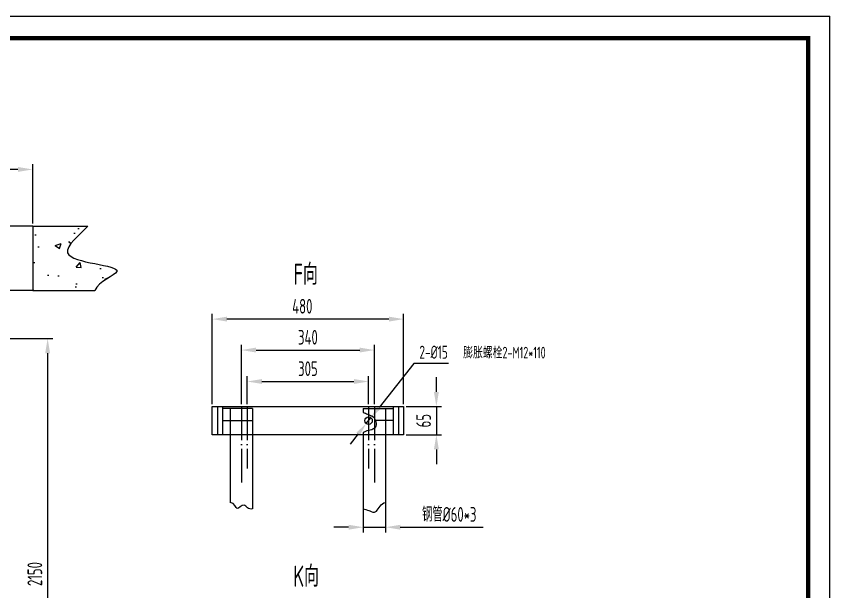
# Model space of a CAD drawing. Header units: millimetres. Extents: x 76430 to 80343, y 6501 to 9267.
# Drawn here: x 78600 to 80343, y 8035 to 9267 of the extents above; entities that cross this region are included whole.
import ezdxf
from ezdxf.enums import TextEntityAlignment as Align

# ---------------------------------------------------------------- set-up
doc = ezdxf.new("R2010")
doc.units = ezdxf.units.MM
doc.header["$LTSCALE"] = 3
doc.header["$PDSIZE"] = -5
doc.linetypes.add('ACAD_ISO04W100', pattern=[30, 24, -3, 0, -3])
doc.layers.get('0').update_dxf_attribs({"lineweight": 18})
doc.layers.get('Defpoints').update_dxf_attribs({"lineweight": 18})
doc.layers.add('2细线层', color=4, linetype='Continuous')
doc.layers.add('6文字层', color=3, linetype='Continuous')
doc.layers.add('图层1', color=7, linetype='Continuous', lineweight=18)
doc.layers.add('尺寸线层', color=3, linetype='Continuous', lineweight=18)
doc.styles.add('HZTXT', font='geniso.shx', dxfattribs={"width": 0.7, "bigfont": 'hztxt.shx'})
doc.styles.get("Standard").update_dxf_attribs({"font": 'geniso.shx', "width": 0.7, "bigfont": 'hztxt.shx'})
doc.dimstyles.new('ISO-25', dxfattribs={"dimscale": 5, "dimtxt": 3.5, "dimasz": 3.5, "dimexe": 1.25, "dimexo": 0.625, "dimgap": 1.3, "dimtad": 1, "dimdec": 0, "dimtxsty": 'HZTXT', "dimcen": 2.5, "dimdle": 5, "dimclrt": 256, "dimadec": 0, "dimazin": 0, "dimtfac": 1, "dimtdec": 0, "dimtmove": 0, "dimatfit": 3, "dimfxl": 1, "dimarcsym": 0})
doc.dimstyles.new('副本 (2) (3) ISO-25', dxfattribs={"dimscale": 8, "dimtxt": 3.5, "dimasz": 3.5, "dimexe": 1.25, "dimexo": 0.625, "dimgap": 1.3, "dimtad": 1, "dimtih": 1, "dimtoh": 1, "dimdec": 0, "dimtxsty": 'HZTXT', "dimcen": 2.5, "dimdle": 5, "dimclrt": 256, "dimadec": 0, "dimazin": 0, "dimtfac": 1, "dimtdec": 0, "dimtmove": 0, "dimatfit": 3, "dimfxl": 1, "dimtolj": 1, "dimarcsym": 1})

# ---------------------------------------------------------------- blocks, each defined once
blk = doc.blocks.new('*D3')
at = {"layer": 'Defpoints', "color": 0, "transparency": 16777216}
for p in [(79355, 8485), (79095, 8431.2), (79355, 8431.2)]:
    blk.add_point(p, dxfattribs=at)
at = {"layer": '尺寸线层', "color": 0, "linetype": 'Continuous', "lineweight": -2, "transparency": 16777216}
for p, q in [((79095, 8436.8), (79095, 8496.3)), ((79355, 8436.8), (79355, 8496.3)), ((79126.5, 8485), (79323.5, 8485))]:
    blk.add_line(p, q, dxfattribs=at)
at = {"layer": '尺寸线层', "color": 0, "transparency": 16777216}
for points in [[(79126.5, 8490.3), (79126.5, 8479.8), (79095, 8485)], [(79323.5, 8490.3), (79323.5, 8479.8), (79355, 8485)]]:
    blk.add_solid(points, dxfattribs=at)
at = {"layer": '尺寸线层', "transparency": 16777216, "insert": (79225, 8512.5), "char_height": 31.5, "attachment_point": 5, "style": 'HZTXT', "bg_fill": 3, "box_fill_scale": 1.1, "bg_fill_color": 256, "bg_fill_true_color": 13158600, "bg_fill_transparency": 7779240}
blk.add_mtext('\\A1;305', dxfattribs=at)
blk = doc.blocks.new('*D4')
at = {"layer": 'Defpoints', "color": 0, "transparency": 16777216}
for p in [(79367.5, 8552.4), (79082.5, 8431.2), (79367.5, 8431.2)]:
    blk.add_point(p, dxfattribs=at)
at = {"layer": '尺寸线层', "color": 0, "linetype": 'Continuous', "lineweight": -2, "transparency": 16777216}
for p, q in [((79082.5, 8436.8), (79082.5, 8563.6)), ((79367.5, 8436.8), (79367.5, 8563.6)), ((79114, 8552.4), (79336, 8552.4))]:
    blk.add_line(p, q, dxfattribs=at)
at = {"layer": '尺寸线层', "color": 0, "transparency": 16777216}
for points in [[(79114, 8557.6), (79114, 8547.1), (79082.5, 8552.4)], [(79336, 8557.6), (79336, 8547.1), (79367.5, 8552.4)]]:
    blk.add_solid(points, dxfattribs=at)
at = {"layer": '尺寸线层', "transparency": 16777216, "insert": (79225, 8579.8), "char_height": 31.5, "attachment_point": 5, "style": 'HZTXT', "bg_fill": 3, "box_fill_scale": 1.1, "bg_fill_color": 256, "bg_fill_true_color": 13158600, "bg_fill_transparency": 1849840}
blk.add_mtext('\\A1;340', dxfattribs=at)
blk = doc.blocks.new('*D5')
at = {"layer": 'Defpoints', "color": 0, "transparency": 16777216}
for p in [(79020, 8618.6), (79020, 8431.2), (79430, 8431.2)]:
    blk.add_point(p, dxfattribs=at)
at = {"layer": '尺寸线层', "color": 0, "linetype": 'Continuous', "lineweight": -2, "transparency": 16777216}
for p, q in [((79020, 8436.8), (79020, 8629.9)), ((79430, 8436.8), (79430, 8629.9)), ((79398.5, 8618.6), (79051.5, 8618.6))]:
    blk.add_line(p, q, dxfattribs=at)
at = {"layer": '尺寸线层', "color": 0, "transparency": 16777216}
for points in [[(79051.5, 8623.9), (79051.5, 8613.4), (79020, 8618.6)], [(79398.5, 8623.9), (79398.5, 8613.4), (79430, 8618.6)]]:
    blk.add_solid(points, dxfattribs=at)
at = {"layer": '尺寸线层', "transparency": 16777216, "insert": (79213, 8646.1), "char_height": 31.5, "attachment_point": 5, "style": 'HZTXT', "bg_fill": 3, "box_fill_scale": 1.1, "bg_fill_color": 256, "bg_fill_true_color": 13158600, "bg_fill_transparency": 1865744}
blk.add_mtext('\\A1;480', dxfattribs=at)
blk = doc.blocks.new('*D6')
at = {"layer": 'Defpoints', "color": 0, "transparency": 16777216}
for p in [(79343.5, 8293.6), (79391.5, 8293.6), (79391.5, 8173)]:
    blk.add_point(p, dxfattribs=at)
at = {"layer": '尺寸线层', "color": 0, "linetype": 'Continuous', "lineweight": -2, "transparency": 16777216}
for p, q in [((79343.5, 8288), (79343.5, 8161.8)), ((79391.5, 8288), (79391.5, 8161.8)), ((79312, 8173), (79280.5, 8173)), ((79343.5, 8173), (79391.5, 8173)), ((79423, 8173), (79600.2, 8173))]:
    blk.add_line(p, q, dxfattribs=at)
at = {"layer": '尺寸线层', "color": 0, "transparency": 16777216}
for points in [[(79312, 8178.3), (79312, 8167.8), (79343.5, 8173)], [(79423, 8178.3), (79423, 8167.8), (79391.5, 8173)]]:
    blk.add_solid(points, dxfattribs=at)
at = {"layer": '尺寸线层', "transparency": 16777216, "insert": (79527.9, 8200.5), "char_height": 31.5, "attachment_point": 5, "style": 'HZTXT', "bg_fill": 3, "box_fill_scale": 1.1, "bg_fill_color": 256, "bg_fill_true_color": 13158600, "bg_fill_transparency": 1784588}
blk.add_mtext('\\A1;钢管%%C60*3', dxfattribs=at)
blk = doc.blocks.new('*D7')
at = {"layer": 'Defpoints', "color": 0, "transparency": 16777216}
for p in [(79360, 8407.5), (79350, 8394.9)]:
    blk.add_point(p, dxfattribs=at)
at = {"layer": '尺寸线层', "color": 0, "linetype": 'Continuous', "lineweight": -2, "transparency": 16777216}
for p, q in [((79451.9, 8523.4), (79377.4, 8429.4)), ((79526.4, 8523.4), (79451.9, 8523.4)), ((79350, 8394.9), (79360, 8407.5)), ((79332.6, 8373), (79315.2, 8351.1))]:
    blk.add_line(p, q, dxfattribs=at)
at = {"layer": '尺寸线层', "color": 0, "transparency": 16777216}
for points in [[(79373.7, 8432.3), (79381, 8426.5), (79360, 8407.5)], [(79329, 8375.9), (79336.3, 8370.1), (79350, 8394.9)]]:
    blk.add_solid(points, dxfattribs=at)
at = {"layer": '尺寸线层', "transparency": 16777216, "insert": (79494.3, 8547.8), "char_height": 28, "attachment_point": 5, "style": 'HZTXT'}
blk.add_mtext('\\A1;2-%%C15', dxfattribs=at)
blk = doc.blocks.new('*D8')
at = {"layer": 'Defpoints', "color": 0, "transparency": 16777216}
for p in [(79430, 8431.2), (79430, 8371.2), (79500.2, 8371.2)]:
    blk.add_point(p, dxfattribs=at)
at = {"layer": '尺寸线层', "color": 0, "linetype": 'Continuous', "lineweight": -2, "transparency": 16777216}
for p, q in [((79500.2, 8462.7), (79500.2, 8494.2)), ((79435.6, 8431.2), (79511.5, 8431.2)), ((79500.2, 8431.2), (79500.2, 8371.2)), ((79435.6, 8371.2), (79511.5, 8371.2)), ((79500.2, 8339.7), (79500.2, 8308.2))]:
    blk.add_line(p, q, dxfattribs=at)
at = {"layer": '尺寸线层', "color": 0, "transparency": 16777216}
for points in [[(79495, 8462.7), (79505.5, 8462.7), (79500.2, 8431.2)], [(79495, 8339.7), (79505.5, 8339.7), (79500.2, 8371.2)]]:
    blk.add_solid(points, dxfattribs=at)
at = {"layer": '尺寸线层', "transparency": 16777216, "insert": (79472.8, 8401.2), "char_height": 31.5, "attachment_point": 5, "rotation": 90, "style": 'HZTXT', "bg_fill": 3, "box_fill_scale": 1.1, "bg_fill_color": 256, "bg_fill_true_color": 13158600, "bg_fill_transparency": 7779240}
blk.add_mtext('\\A1;65', dxfattribs=at)
blk = doc.blocks.new('*D15')
at = {"layer": 'Defpoints', "color": 0, "transparency": 16777216}
for p in [(77554.1, 8939.1), (77554.1, 8817.5), (78635.3, 8817.5)]:
    blk.add_point(p, dxfattribs=at)
at = {"layer": '尺寸线层', "color": 0, "linetype": 'Continuous', "lineweight": -2, "transparency": 16777216}
for p, q in [((77554.1, 8823.1), (77554.1, 8950.4)), ((78635.3, 8823.1), (78635.3, 8950.4)), ((78603.8, 8939.1), (77585.6, 8939.1))]:
    blk.add_line(p, q, dxfattribs=at)
at = {"layer": '尺寸线层', "color": 0, "transparency": 16777216}
for points in [[(77585.6, 8944.4), (77585.6, 8933.9), (77554.1, 8939.1)], [(78603.8, 8944.4), (78603.8, 8933.9), (78635.3, 8939.1)]]:
    blk.add_solid(points, dxfattribs=at)
at = {"layer": '尺寸线层', "transparency": 16777216, "insert": (78078.3, 8968.4), "char_height": 31.5, "attachment_point": 5, "style": 'HZTXT', "bg_fill": 3, "box_fill_scale": 1.1, "bg_fill_color": 256, "bg_fill_true_color": 13158600, "bg_fill_transparency": 1009408}
blk.add_mtext('\\A1;最小的池口(1950X1500)', dxfattribs=at)
blk = doc.blocks.new('1')
at = {"const_width": 9.31}
blk.add_lwpolyline([(76664.4, 9220.5), (80296.5, 9220.5), (80296.5, 6547.7), (76664.4, 6547.7)], close=True, dxfattribs=at)
at = {"layer": '尺寸线层'}
for p in [(76431.6, 9267), (80343, 6501.1)]:
    blk.add_line(p, (80343, 9267), dxfattribs=at)
at = {"layer": '2细线层', "ltscale": 0.5, "width": 0.707}
for tag, p in [('比例', (80241.9, 6756.8)), ('标准化', (79205.2, 6708.2)), ('设计', (78860.9, 6706.9)), ('校对', (78859.8, 6663.9)), ('审定', (79208.1, 6663.5)), ('审核', (78858.1, 6615.9)), ('批准', (79209.6, 6615.8)), ('会签', (78857, 6571.6)), ('日期', (79210.6, 6572))]:
    blk.add_attdef(tag, text='', height=32.6, dxfattribs=at).set_placement(p, align=Align.MIDDLE_CENTER)
at = {"layer": '6文字层', "width": 0.707}
blk.add_attdef('代号', (76966, 9184), '', height=46.6, rotation=180, dxfattribs=at)
at = {"layer": '6文字层', "ltscale": 0.5, "width": 0.707}
blk.add_attdef('编码', text='', height=46.6, dxfattribs=at).set_placement((79516, 6587.8), align=Align.MIDDLE_CENTER)
at = {"layer": '尺寸线层'}
for tag, height, width, p in [('图号', 46.6, 0.707, (80016.1, 6899.9)), ('图样名称', 46.6, 0.707, (79517.2, 6858.4)), ('重量', 32.6, 0.707, (80124.7, 6756.9)), ('材料', 46.6, 0.707, (79518.9, 6698.8)), ('杭州西子泵业有限公司', 65.2, 0.6, (80011.8, 6606.5))]:
    blk.add_attdef(tag, text='', height=height, dxfattribs=dict(at, width=width)).set_placement(p, align=Align.MIDDLE_CENTER)
blk = doc.blocks.new('*D28')
at = {"layer": 'Defpoints', "color": 0, "transparency": 16777216}
for p in [(78209.4, 8577.2), (78369.1, 7568.3), (78667.3, 7568.3)]:
    blk.add_point(p, dxfattribs=at)
at = {"layer": '尺寸线层', "color": 0, "linetype": 'Continuous', "lineweight": -2, "transparency": 16777216}
for p, q in [((78215, 8577.2), (78678.6, 8577.2)), ((78667.3, 8545.7), (78667.3, 7599.8)), ((78374.7, 7568.3), (78678.6, 7568.3))]:
    blk.add_line(p, q, dxfattribs=at)
at = {"layer": '尺寸线层', "color": 0, "transparency": 16777216}
for points in [[(78662.1, 8545.7), (78672.6, 8545.7), (78667.3, 8577.2)], [(78662.1, 7599.8), (78672.6, 7599.8), (78667.3, 7568.3)]]:
    blk.add_solid(points, dxfattribs=at)
at = {"layer": '尺寸线层', "transparency": 16777216, "insert": (78639.9, 8072.8), "char_height": 31.5, "attachment_point": 5, "rotation": 90, "style": 'HZTXT', "bg_fill": 3, "box_fill_scale": 1.1, "bg_fill_color": 256, "bg_fill_true_color": 13158600, "bg_fill_transparency": 0}
blk.add_mtext('\\A1;2150', dxfattribs=at)

msp = doc.modelspace()

# ---------------------------------------------------------------- hatches: boundary and pattern name
at = {"true_color": 0xff0000}
h = msp.add_hatch(dxfattribs=at)
h.set_pattern_fill('AR-CONC', color=1, scale=0.7, style=0)
h.set_pattern_definition([(50, (63412.21, 4017.16), (127.5293, -11.15736), [13.335, -146.685]), (355, (63412.21, 4017.16), (-24.67, 133.7397), [10.668, -117.348]), (100.451, (63422.84, 4016.23), (102.85975, 122.5817), [11.333, -124.663]), (46.1842, (63412.21, 4052.72), (189.7553, -29.4296), [20.0025, -220.0275]), (96.6356, (63428.02, 4050.27), (166.183, 173.1979), [16.9995, -186.9945]), (351.184, (63412.21, 4052.72), (166.1832, 173.1976), [16.002, -176.022]), (21, (63429.99, 4043.83), (106.1304, -71.58586), [13.335, -146.685]), (326, (63429.99, 4043.83), (43.2614, 128.9316), [10.668, -117.348]), (71.4514, (63438.84, 4037.87), (149.3915, 57.346), [11.333, -124.663]), (37.5, (63412.21, 4017.16), (2.16202, 59.18853), [0, -115.9256, 0, -119.126, 0, -117.7925]), (7.5, (63412.21, 4017.16), (46.77376, 70.1264), [0, -67.9196, 0, -113.2586, 0, -44.8945]), (327.5, (63372.56, 4017.16), (94.91342, -4.01012), [0, -44.45, 0, -138.684, 0, -184.023]), (317.5, (63354.78, 4017.16), (103.69043, 17.79854), [0, -57.785, 0, -92.1004, 0, -130.683])])
edge = h.paths.add_edge_path()
edge.add_spline(control_points=[(76795.5, 8817.5), (76799, 8749.1), (76802.7, 8632.2), (76783.8, 8406.6), (76929.6, 8454.7), (76998, 8453.8), (77016.4, 8452.1)], knot_values=[50.409911, 50.409911, 50.409911, 50.409911, 274.200481, 416.752058, 558.002543, 612.907766, 612.907766, 612.907766, 612.907766], degree=3, periodic=0)
edge.add_line((77016.4, 8452.1), (77016.4, 8679.8))
edge.add_line((77016.4, 8679.8), (77554.1, 8679.8))
edge.add_line((77554.1, 8679.8), (77554.1, 8817.5))
edge.add_line((77554.1, 8817.5), (76795.5, 8817.5))
edge = h.paths.add_edge_path()
edge.add_line((78635.3, 8817.5), (78635.3, 8679.8))
edge.add_line((78635.3, 8679.8), (78768.6, 8679.8))
edge.add_spline(control_points=[(78768.6, 8679.8), (78775.9, 8699.2), (78877.9, 8735.6), (78653.7, 8737.2), (78737.3, 8799.8), (78753.2, 8817.5)], knot_values=[0, 0, 0, 0, 30279.059619, 85085.053596, 119871.904563, 119871.904563, 119871.904563, 119871.904563], weights=[1, 1, 1, 1, 1, 1], degree=3, periodic=0)
edge.add_line((78753.2, 8817.5), (78635.3, 8817.5))
edge = h.paths.add_edge_path()
edge.add_line((78466.7, 7316.6), (77929.1, 7316.6))
edge.add_line((77929.1, 7316.6), (77929.1, 7432.2))
edge.add_line((77929.1, 7432.2), (77829.1, 7432.2))
edge.add_line((77829.1, 7432.2), (77259.1, 7432.2))
edge.add_line((77259.1, 7432.2), (77143.7, 7432.2))
edge.add_spline(control_points=[(77143.7, 7432.2), (77187, 7403.3), (76998.8, 7173.9), (77525.9, 7215.7), (77797.5, 7097.3), (78109.8, 7070.2), (78527.5, 7054), (78416.6, 7314.2), (78466.7, 7316.6)], knot_values=[0, 0, 0, 0, 20879.543298, 78808.985361, 123191.760554, 177764.257059, 215950.198456, 236069.073339, 236069.073339, 236069.073339, 236069.073339], weights=[1, 1, 1, 1, 1, 1, 1, 1, 1], degree=3, periodic=0)
h.paths.add_polyline_path([(77804.3, 8781.6), (77870.5, 8781.6), (77870.5, 8714.1), (77804.3, 8714.1)], flags=9)

# ---------------------------------------------------------------- linework, layer by layer
at = {"color": 1, "linetype": 'ACAD_ISO04W100'}
for p, q in [((79082.5, 8431.2), (79082.5, 8263.9)), ((79095, 8431.2), (79095, 8298.5)), ((79355, 8431.2), (79355, 8298.5)), ((79367.5, 8431.2), (79367.5, 8263.9))]:
    msp.add_line(p, q, dxfattribs=at)
at = {"layer": '图层1'}
for p, q in [((78635.3, 8817.5), (76795.5, 8817.5)), ((78635.3, 8817.5), (78635.3, 8679.8)), ((78635.3, 8817.5), (78753.2, 8817.5)), ((78635.3, 8679.8), (77678.1, 8679.8)), ((78635.3, 8679.8), (78768.6, 8679.8)), ((79020, 8431.2), (79430, 8431.2)), ((79020, 8371.2), (79020, 8431.2)), ((79031.1, 8431.2), (79031.1, 8371.2)), ((79042.3, 8431.2), (79042.3, 8371.2)), ((79106.5, 8427.2), (79042.3, 8427.2)), ((79058.5, 8427.2), (79058.5, 8226)), ((79106.5, 8427.2), (79106.5, 8212.4)), ((79343.5, 8427.2), (79343.5, 8419.3)), ((79343.5, 8427.2), (79407.7, 8427.2)), ((79391.5, 8427.2), (79391.5, 8226)), ((79407.7, 8431.2), (79407.7, 8371.2)), ((79418.9, 8431.2), (79418.9, 8371.2)), ((79430, 8431.2), (79430, 8371.2)), ((79042.3, 8401.2), (79106.5, 8401.2)), ((79407.7, 8401.2), (79370.1, 8401.2)), ((79430, 8371.2), (79020, 8371.2)), ((79343.5, 8374.8), (79343.5, 8212.4))]:
    msp.add_line(p, q, dxfattribs=at)
msp.add_circle((79355, 8401.2), 8, dxfattribs=at)
for points, knots in [([(78753.2, 8817.5), (78737.3, 8799.8), (78653.7, 8737.2), (78877.9, 8735.6), (78775.9, 8699.2), (78768.6, 8679.8)], [0, 0, 0, 0, 34786.850968, 89592.844944, 119871.904563, 119871.904563, 119871.904563, 119871.904563]), ([(79343.5, 8419.3), (79346.6, 8417.9), (79353.4, 8413.8), (79369.3, 8410.9), (79374.3, 8388.8), (79360.2, 8380.3), (79350.6, 8380), (79344.5, 8376.4), (79343.5, 8374.8)], [0, 0, 0, 0, 28284.942453, 66151.515563, 128990.757119, 154561.088327, 193848.061527, 209577.836323, 209577.836323, 209577.836323, 209577.836323]), ([(79106.5, 8212.4), (79097.5, 8209.4), (79087.6, 8230.4), (79071.4, 8202.5), (79068.7, 8224.8), (79058.5, 8226)], [0, 0, 0, 0, 33756.896893, 73055.974765, 109689.117869, 109689.117869, 109689.117869, 109689.117869]), ([(79343.5, 8212.4), (79352.5, 8209.4), (79356.7, 8209.6), (79371.6, 8198.5), (79381.3, 8224.8), (79391.5, 8226)], [0, 0, 0, 0, 33179.746722, 71806.91836, 107813.735386, 107813.735386, 107813.735386, 107813.735386])]:
    msp.add_open_spline(points, degree=3, knots=knots, dxfattribs=at)

# ---------------------------------------------------------------- texts
at = {"color": 3, "linetype": 'ByBlock', "char_height": 45, "width": 252.778, "attachment_point": 1}
for s, insert in [('F向', (79194.1, 8737.1)), ('K向', (79193.6, 8090.7))]:
    msp.add_mtext(s, dxfattribs=dict(at, insert=insert))
at = {"layer": '尺寸线层', "insert": (79557.8, 8559.4), "char_height": 25, "attachment_point": 1, "style": 'HZTXT'}
msp.add_mtext('膨胀螺栓2-M12*110', dxfattribs=at)

# ---------------------------------------------------------------- next in the draw order: dimensions: what is measured, and where the dimension line sits
at = {"layer": '尺寸线层'}
for base, p1, p2, text, picture, middle in [((77554.1, 8939.1), (78635.3, 8817.5), (77554.1, 8817.5), '最小的池口(1950X1500)', '*D15', (78078.3, 8939.1)), ((79391.5, 8173), (79343.5, 8293.6), (79391.5, 8293.6), '钢管%%C60*3', '*D6', (79527.9, 8173))]:
    dim = msp.add_linear_dim(base=base, p1=p1, p2=p2, text=text, dimstyle='ISO-25', override={"dimscale": 9, "dimsah": 1, "dimtfill": 1, "dimtolj": 1}, dxfattribs=at)
    dim.commit()
    dim.dimension.update_dxf_attribs({"geometry": picture, "text_midpoint": middle, "dimtype": 160})
dim = msp.add_linear_dim(base=(79355, 8485), p1=(79095, 8431.2), p2=(79355, 8431.2), text='305', dimstyle='ISO-25', override={"dimscale": 9, "dimsah": 1, "dimtfill": 1, "dimtolj": 1}, dxfattribs=at)
dim.commit()
dim.dimension.update_dxf_attribs({"geometry": '*D3', "text_midpoint": (79225, 8512.5)})

# ---------------------------------------------------------------- next in the draw order: dimensions: what is measured, and where the dimension line sits
dim = msp.add_linear_dim(base=(79367.5, 8552.4), p1=(79082.5, 8431.2), p2=(79367.5, 8431.2), text='340', dimstyle='ISO-25', override={"dimscale": 9, "dimsah": 1, "dimtfill": 1, "dimtolj": 1}, dxfattribs=at)
dim.commit()
dim.dimension.update_dxf_attribs({"geometry": '*D4', "text_midpoint": (79225, 8579.8)})

# ---------------------------------------------------------------- next in the draw order: dimensions: what is measured, and where the dimension line sits
dim = msp.add_linear_dim(base=(79020, 8618.6), p1=(79430, 8431.2), p2=(79020, 8431.2), text='480', dimstyle='ISO-25', override={"dimscale": 9, "dimsah": 1, "dimtfill": 1, "dimtolj": 1}, dxfattribs=at)
dim.commit()
dim.dimension.update_dxf_attribs({"geometry": '*D5', "text_midpoint": (79213, 8618.6), "dimtype": 160})

# ---------------------------------------------------------------- next in the draw order: dimensions: what is measured, and where the dimension line sits
dim = msp.add_diameter_dim_2p(p1=(79350, 8394.9), p2=(79360, 8407.5), text='2-%%C15', dimstyle='副本 (2) (3) ISO-25', dxfattribs=at)
dim.commit()
dim.dimension.update_dxf_attribs({"geometry": '*D7', "text_midpoint": (79494.3, 8523.4), "dimtype": 163})

# ---------------------------------------------------------------- next in the draw order: dimensions: what is measured, and where the dimension line sits
dim = msp.add_linear_dim(base=(79500.2, 8371.2), p1=(79430, 8431.2), p2=(79430, 8371.2), angle=270, text='65', dimstyle='ISO-25', override={"dimscale": 9, "dimsah": 1, "dimtfill": 1, "dimtolj": 1}, dxfattribs=at)
dim.commit()
dim.dimension.update_dxf_attribs({"geometry": '*D8', "text_midpoint": (79500.2, 8401.2), "dimtype": 160})

# ---------------------------------------------------------------- next in the draw order: block references
at = {"color": 1, "true_color": 0xff0000}
msp.add_blockref('1', (0, 0), dxfattribs=at)

# ---------------------------------------------------------------- next in the draw order: dimensions: what is measured, and where the dimension line sits
at = {"layer": '尺寸线层'}
dim = msp.add_linear_dim(base=(78667.3, 7568.3), p1=(78209.4, 8577.2), p2=(78369.1, 7568.3), angle=90, text='2150', dimstyle='ISO-25', override={"dimscale": 9, "dimsah": 1, "dimtfill": 1, "dimtolj": 1}, dxfattribs=at)
dim.commit()
dim.dimension.update_dxf_attribs({"geometry": '*D28', "text_midpoint": (78639.9, 8072.8)})

doc.saveas('drawing.dxf')
